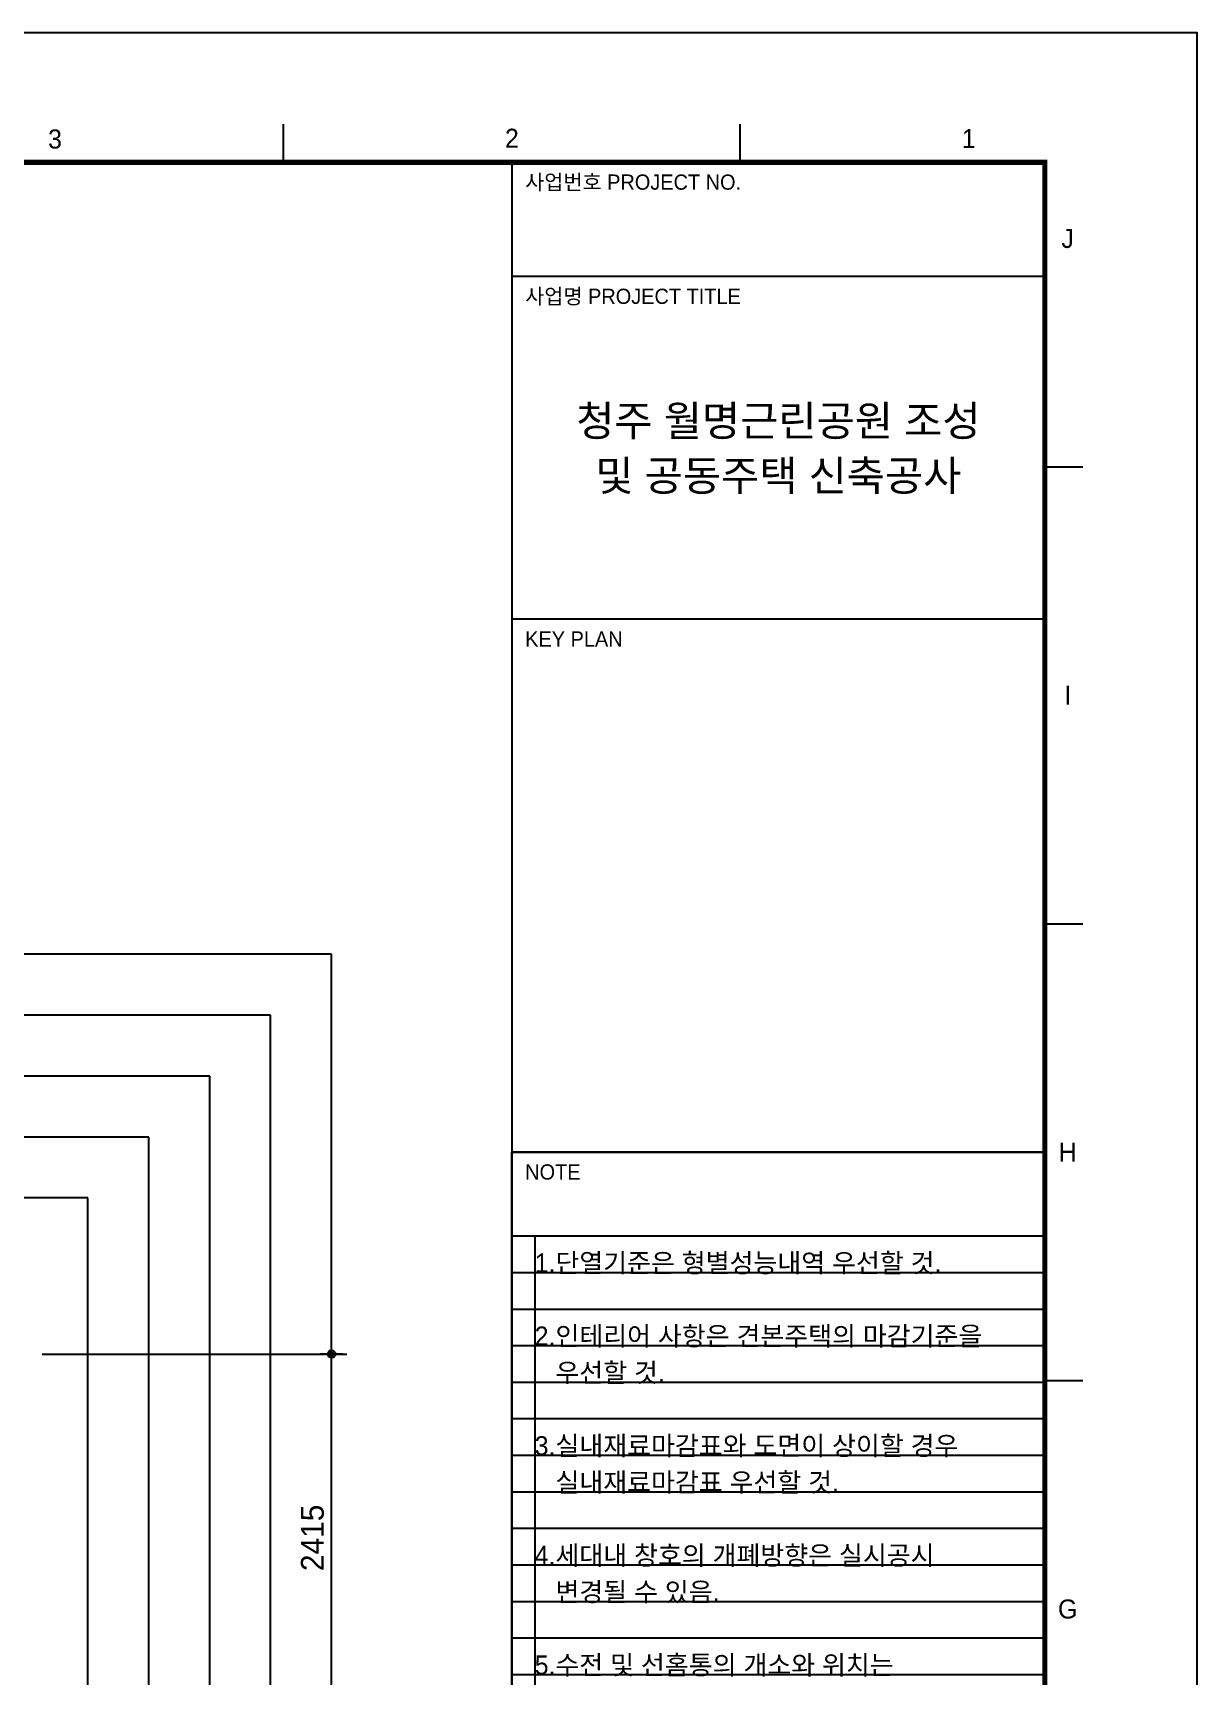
# Model space of a CAD drawing. Header units: millimetres. Extents: x -24416 to 92204, y -190080 to 23760.
# Drawn here: x 34405 to 42050, y -111771 to -100980 of the extents above; entities that cross this region are included whole.
import ezdxf
from ezdxf.enums import TextEntityAlignment as Align

# ---------------------------------------------------------------- set-up
doc = ezdxf.new("R2010")
doc.units = ezdxf.units.MM
doc.header["$LTSCALE"] = 50
doc.linetypes.add('AUDIT_D_220706163347-0', pattern=[0])
doc.layers.get('defpoints').update_dxf_attribs({"color": 139})
for name, color, linetype in [('AA-BORD-FORM', 7, 'Continuous'), ('AA-BORD-TEXT', 3, 'Continuous'), ('AA-XXXX-DIMS', 7, 'Continuous'), ('AA-XXXX-TEXT', 3, 'Continuous'), ('DIM', 7, 'AUDIT_D_220706163347-0')]:
    doc.layers.add(name, color=color, linetype=linetype)
doc.styles.add('HAUD01', font='Dotum.ttf')
doc.styles.add('맑은고딕', font='malgun.ttf', dxfattribs={"width": 0.9})
doc.dimstyles.new('DIM-50', dxfattribs={"dimscale": 50, "dimtxt": 3, "dimasz": 1, "dimexe": 2, "dimexo": 2, "dimgap": 1, "dimtad": 1, "dimdec": 0, "dimzin": 0, "dimdsep": 46, "dimtxsty": '맑은고딕', "dimblk1": 'DIMDOT', "dimblk2": 'DIMDOT', "dimsah": 1, "dimcen": 0.09, "dimdle": 2, "dimclrd": 7, "dimclre": 7, "dimclrt": 3, "dimadec": 0, "dimazin": 0, "dimtfac": 1, "dimtdec": 0, "dimtix": 1, "dimtmove": 2, "dimatfit": 3, "dimldrblk": 'DIMDOT', "dimfxl": 1, "dimtolj": 1, "dimtzin": 0, "dimarcsym": 0})

# ---------------------------------------------------------------- blocks, each defined once
blk = doc.blocks.new('note')
at = {"layer": 'defpoints'}
blk.add_lwpolyline([(-2800, 6200), (0, 6200), (0, 0), (-2800, 0)], close=True, dxfattribs=at)
at = {"layer": 'AA-XXXX-TEXT', "style": 'HAUD01'}
for s, p in [('1.단열기준은 형별성능내역 우선할 것.', (-2680, 5568)), ('2.인테리어 사항은 견본주택의 마감기준을 ', (-2680, 5184)), ('   우선할 것.', (-2680, 4992)), ('3.실내재료마감표와 도면이 상이할 경우', (-2680, 4608)), ('   실내재료마감표 우선할 것.', (-2680, 4416)), ('4.세대내 창호의 개폐방향은 실시공시', (-2680, 4032)), ('   변경될 수 있음.', (-2680, 3840)), ('5.수전 및 선홈통의 개소와 위치는', (-2680, 3456)), ('   실시공시 변경될 수 있음.', (-2680, 3264)), ('6.타일크기 및 나누기는 실시공시 변경될', (-2680, 2880)), ('   수 있음.', (-2680, 2688)), ('7.하향식 피난구는 홀수층 좌측, 짝수층', (-2680, 2304)), ('   우측 교대로 설치되며, 실시공시 변경될', (-2680, 2112)), ('   수 있음.', (-2680, 1920)), ('8.지상1층~3층의 하향식 피난구는 하부층 ', (-2680, 1536)), ('   피로티,부대시설 등으로   인해 미설치', (-2680, 1344)), ('   될 수 있으며, 실시공시 변경될 수 있음. ', (-2680, 1152))]:
    blk.add_text(s, height=100, dxfattribs=at).set_placement(p)
blk = doc.blocks.new('DIMDOT')
at = {"layer": 'AA-XXXX-DIMS'}
for p, q in [((-1.5, 0), (1.5, 0)), ((0, -1.5), (0, 1.5))]:
    blk.add_line(p, q, dxfattribs=at)
for radius in [0.5, 0.25]:
    blk.add_circle((0, 0), radius, dxfattribs=at)
blk = doc.blocks.new('*D753')
at = {"layer": 'defpoints', "color": 0, "transparency": 16777216}
for p in [(34366, -133416), (36366, -133416), (34366, -135831)]:
    blk.add_point(p, dxfattribs=at)
at = {"layer": 'DIM', "color": 7, "lineweight": -2, "transparency": 16777216}
for p, q in [((34466, -133416), (36466, -133416)), ((36366, -135781), (36366, -133466)), ((34466, -135831), (36466, -135831))]:
    blk.add_line(p, q, dxfattribs=at)
at = {"layer": 'DIM', "color": 7, "lineweight": -2, "transparency": 16777216, "xscale": 50, "yscale": 50, "zscale": 50}
for p, rotation in [((36366, -133416), 90), ((36366, -135831), 270)]:
    blk.add_blockref('DIMDOT', p, dxfattribs=dict(at, rotation=rotation))
at = {"layer": 'DIM', "color": 3, "transparency": 16777216, "insert": (36241, -134623), "char_height": 150, "attachment_point": 5, "rotation": 90, "style": 'HAUD01'}
blk.add_mtext('\\A1;2415', dxfattribs=at)
blk = doc.blocks.new('XR-FORM 청주월명')
at = {"layer": 'AA-BORD-FORM', "color": 2}
for p, q in [((721, 577), (721, 582)), ((781, 577), (781, 582)), ((751, 577), (751, 17)), ((821, 537), (826, 537)), ((821, 477), (826, 477)), ((821, 417), (826, 417))]:
    blk.add_line(p, q, dxfattribs=at)
at = {"layer": 'AA-BORD-FORM', "color": 3}
for p, q in [((821, 562), (751, 562)), ((821, 517), (751, 517)), ((821, 447), (751, 447))]:
    blk.add_line(p, q, dxfattribs=at)
at = {"layer": 'AA-BORD-FORM', "color": 1}
blk.add_lwpolyline([(0, 0), (841, 0), (841, 594), (0, 594)], close=True, dxfattribs=at)
at = {"layer": 'AA-BORD-FORM', "color": 2, "const_width": 0.682}
blk.add_lwpolyline([(21, 17), (21, 577), (821, 577), (821, 17)], close=True, dxfattribs=at)
at = {"layer": 'defpoints'}
for p, q in [((751, 436), (821, 436)), ((754, 436), (754, 292)), ((751, 431.2), (821, 431.2)), ((751, 426.4), (821, 426.4)), ((751, 421.6), (821, 421.6)), ((751, 416.8), (821, 416.8)), ((751, 412), (821, 412)), ((751, 407.2), (821, 407.2)), ((751, 402.4), (821, 402.4)), ((751, 397.6), (821, 397.6)), ((751, 392.8), (821, 392.8)), ((751, 388), (821, 388)), ((751, 383.2), (821, 383.2)), ((751, 378.4), (821, 378.4))]:
    blk.add_line(p, q, dxfattribs=at)
at = {"layer": 'AA-BORD-TEXT', "color": 7, "style": 'HAUD01'}
for s, p in [('3', (691, 580.06)), ('2', (751, 580.16)), ('1', (811, 580.12)), ('J', (824, 567)), ('I', (824, 507)), ('H', (824, 447)), ('G', (824, 387))]:
    blk.add_text(s, height=2.5, dxfattribs=at).set_placement(p, align=Align.MIDDLE_CENTER)
at = {"layer": 'AA-BORD-TEXT', "color": 3, "style": 'HAUD01'}
for s, p in [('사업번호 PROJECT NO.', (752.75, 573.4)), ('사업명 PROJECT TITLE', (752.75, 558.4)), ('KEY PLAN', (752.75, 513.4)), ('NOTE', (752.75, 443.4))]:
    blk.add_text(s, height=2, rotation=360, dxfattribs=at).set_placement(p)
for s, rotation, p in [('청주 월명근린공원 조성', 360, (786, 543.05)), ('및 공동주택 신축공사', 0, (786, 535.85))]:
    blk.add_text(s, height=4, rotation=rotation, dxfattribs=at).set_placement(p, align=Align.MIDDLE_CENTER)
blk = doc.blocks.new('DIM-1108')
at = {"layer": 'DIM'}
dim = blk.add_linear_dim(base=(36366.1, -133415.9), p1=(34366.1, -135830.9), p2=(34366.1, -133415.9), angle=270, dimstyle='DIM-50', override={"dimtxsty": 'HAUD01'}, dxfattribs=at)
dim.commit()
dim.dimension.update_dxf_attribs({"geometry": '*D753', "text_midpoint": (36241, -134623.4)})

msp = doc.modelspace()

# ---------------------------------------------------------------- linework, layer by layer
at = {"layer": 'defpoints'}
for points in [[(36366, -107031), (2501, -107031), (2501, -124406), (36366, -124406)], [(35966, -107431), (2901, -107431), (2901, -124006), (35966, -124006)], [(35566, -107831), (3301, -107831), (3301, -123606), (35566, -123606)], [(35166, -108231), (3701, -108231), (3701, -123206), (35166, -123206)], [(34766, -108631), (4101, -108631), (4101, -122806), (34766, -122806)]]:
    msp.add_lwpolyline(points, close=True, dxfattribs=at)

# ---------------------------------------------------------------- block references
msp.add_blockref('DIM-1108', (0, 23760))
for name, p, xscale, yscale, zscale in [('XR-FORM 청주월명', (0, -130680), 50, 50, 50), ('note', (41050, -116080), 1.25, 1.25, 1.25)]:
    msp.add_blockref(name, p, dxfattribs=dict(xscale=xscale, yscale=yscale, zscale=zscale))

doc.saveas('drawing.dxf')
